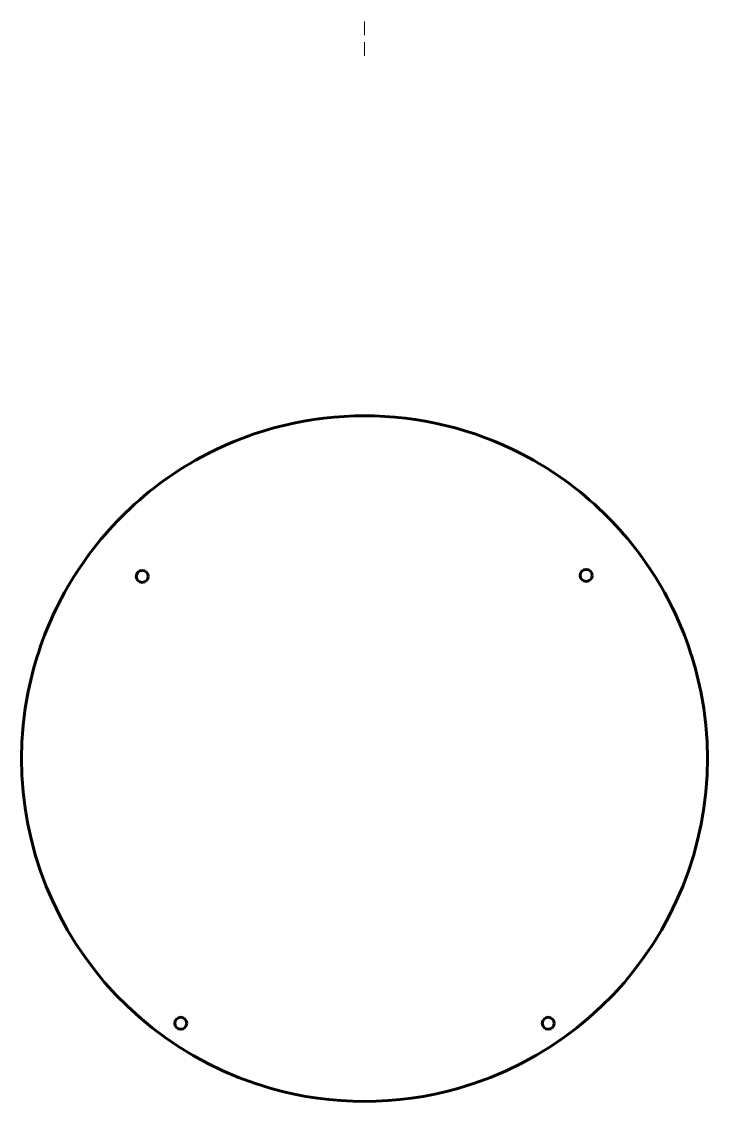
# Model space of a CAD drawing. Header units: millimetres. Extents: x -100 to 100, y -100 to 215.
import ezdxf

# ---------------------------------------------------------------- set-up
doc = ezdxf.new("R2010")
doc.units = ezdxf.units.MM
doc.linetypes.add('K5LT_BASIC', pattern=[0])
doc.linetypes.add('K5LT_DASHED', pattern=[6, 4, -2])

msp = doc.modelspace()

# ---------------------------------------------------------------- linework, layer by layer
at = {"color": 7, "linetype": 'K5LT_DASHED', "lineweight": 18}
msp.add_line((0, 205), (0, 215), dxfattribs=at)
at = {"color": 150, "linetype": 'K5LT_BASIC', "lineweight": 60, "true_color": 0x0080ff}
for centre in [(-64.83, 53.15), (64.65, 53.46), (-53.61, -77.22), (53.61, -77.22)]:
    msp.add_circle(centre, 1.75, dxfattribs=at)
for start, end in [(62.5987, 117.4013), (117.4013, 134.1936), (45.8064, 62.5987), (134.1936, 165.8064), (14.1936, 45.8064), (165.8064, 254.1936), (285.8064, 14.1936), (254.1936, 285.8064)]:
    msp.add_arc((0, 0), 100, start, end, dxfattribs=at)

doc.saveas('drawing.dxf')
